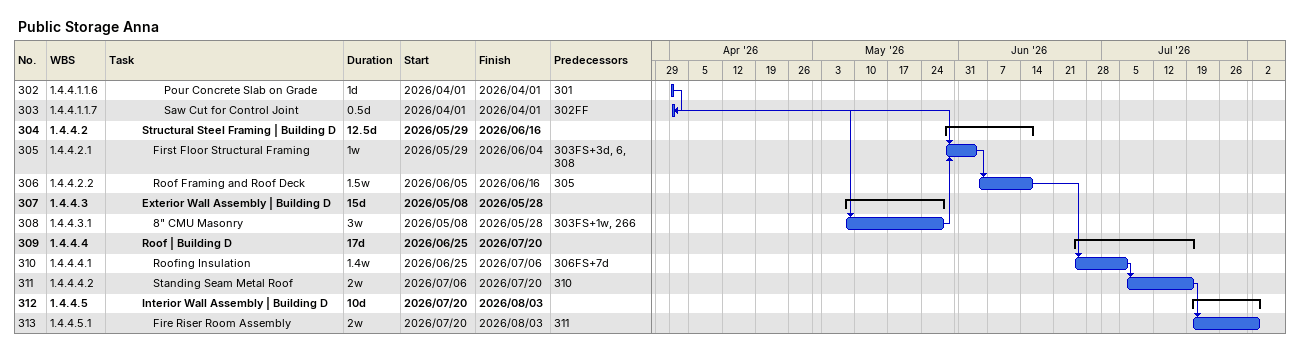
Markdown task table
Public Storage Anna

| ID | WBS | Task | Duration | Start | Finish | Predecessors |
|---|---|---|---|---|---|---|
| 302 | 1.4.4.1.1.6 | Pour Concrete Slab on Grade | 1d | 2026-04-01 | 2026-04-01 | 301 |
| 303 | 1.4.4.1.1.7 | Saw Cut for Control Joint | 0.5d | 2026-04-01 | 2026-04-01 | 302FF |
| 304 | 1.4.4.2 | **Structural Steel Framing \| Building D** | 12.5d | 2026-05-29 | 2026-06-16 |  |
| 305 | 1.4.4.2.1 | First Floor Structural Framing | 1w | 2026-05-29 | 2026-06-04 | 303FS+3d, 6, 308 |
| 306 | 1.4.4.2.2 | Roof Framing and Roof Deck | 1.5w | 2026-06-05 | 2026-06-16 | 305 |
| 307 | 1.4.4.3 | **Exterior Wall Assembly \| Building D** | 15d | 2026-05-08 | 2026-05-28 |  |
| 308 | 1.4.4.3.1 | 8" CMU Masonry | 3w | 2026-05-08 | 2026-05-28 | 303FS+1w, 266 |
| 309 | 1.4.4.4 | **Roof \| Building D** | 17d | 2026-06-25 | 2026-07-20 |  |
| 310 | 1.4.4.4.1 | Roofing Insulation | 1.4w | 2026-06-25 | 2026-07-06 | 306FS+7d |
| 311 | 1.4.4.4.2 | Standing Seam Metal Roof | 2w | 2026-07-06 | 2026-07-20 | 310 |
| 312 | 1.4.4.5 | **Interior Wall Assembly \| Building D** | 10d | 2026-07-20 | 2026-08-03 |  |
| 313 | 1.4.4.5.1 | Fire Riser Room Assembly | 2w | 2026-07-20 | 2026-08-03 | 311 |
